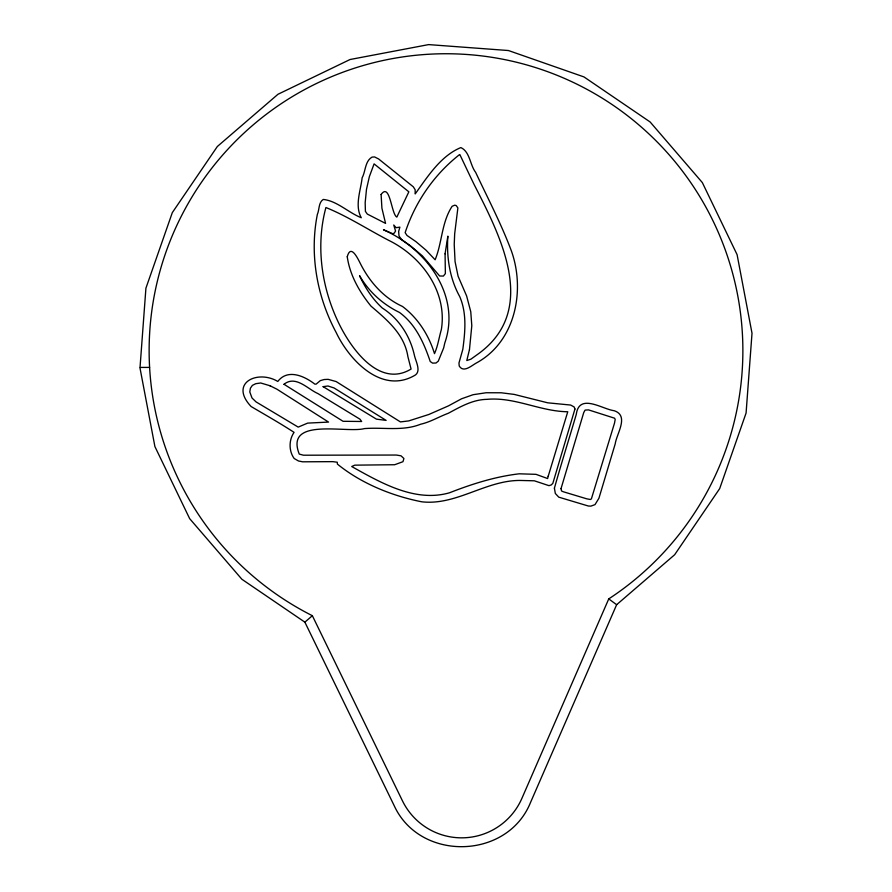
<?xml version="1.0" encoding="UTF-8"?>
<svg xmlns="http://www.w3.org/2000/svg" width="892" height="892" viewBox="0 0 892 892"><rect width="100%" height="100%" fill="white"/><g stroke="black" fill="none" stroke-linecap="round" stroke-linejoin="round"><path stroke-width="1.34" d="M548.19 476.295L567.758 411.747C540.162 411.468 514.795 396.762 486.932 399.348C472.671 399.605 460.428 406.797 448.275 413.286C438.964 416.72 430.435 422.027 420.611 424.235C402.682 431.416 383.192 427.09 364.415 428.595C346.464 433.445 284.548 416.809 299.255 454.095L303.47 455.21L396.338 455.043L401.021 455.823L403.92 458.51L402.972 461.688L394.677 464.732L354.771 465.156L351.704 466.516C380.94 482.84 415.081 502.664 449.468 492.797C471.946 483.999 495.205 476.596 519.255 473.808L535.992 474.332L547.632 478.547L548.201 476.116M608.745 598.9L521.932 798.295A65.785 65.785 0 0 1 402.448 800.826L312.356 615.703A296.869 296.869 0 0 1 208.148 172.97A296.869 296.869 0 0 1 662.254 147.225A296.869 296.869 0 0 1 608.745 598.9L616.64 604.709L530.506 802.521C507.314 859.966 419.664 861.828 394.063 805.409L304.874 622.159L241.888 579.265L189.661 518.642L154.907 446.569L139.988 367.961M304.874 622.159L312.356 615.703M616.64 604.709L674.653 554.735L719.688 488.593L746.08 413.063L752.012 333.262L737.093 254.655L702.338 182.581L650.112 121.959L583.981 76.924L508.451 50.532L428.651 44.6L350.043 59.519L277.969 94.273L217.347 146.5L172.312 212.63L145.92 288.172L140.033 367.415L149.6 367.415M269.663 385.578L276.921 389.191L328.546 422.083L307.64 423.109L298.207 427.112L256.06 401.902L252.023 397.999L249.782 391.945L250.418 388.187L252.391 385.366L255.759 383.694L260.72 382.98L270.521 385.901M469.482 349.508L466.795 360.546L470.909 359.175L478.859 353.466C538.835 309.357 500.423 236.079 474.131 184.555C469.337 174.631 464.643 164.652 459.904 154.695C459.592 154.238 459.09 155.119 458.722 155.241C433.69 175.178 415.103 202.294 405.146 232.667L407.031 235.488L415.94 241.643L426.075 250.217L435.129 259.773C442.242 242.479 441.507 222.498 452.121 206.286L454.753 205.171L456.225 205.584L457.875 207.925L454.675 233.771L454.229 244.531L455.076 261.668L458.087 276.219L466.616 295.943L470.764 311.721L471.801 325.703L469.482 349.508M445.075 253.83L445.364 273.599L443.413 276.074L439.633 275.996L422.384 255.881L410.766 246.069L401.857 239.859L399.036 236.068L398.635 231.496L399.884 227.125L396.115 227.694L393.74 224.996L395.546 231.028L394.275 233.102L392.781 233.737L383.482 229.779C426.064 248.511 461.365 295.207 444.785 343.007L443.658 347.958L438.295 361.137L436.021 363.011L432.587 363.122L430.234 361.516C424.012 343.13 415.739 324.353 399.482 312.456C382.869 304.373 368.864 291.807 359.554 275.695C365.151 287.681 372.443 299.065 382.289 308.019C398.925 318.667 409.997 335.827 414.323 354.971C415.639 361.461 422.117 372.12 413.944 375.833C381.252 394.008 349.263 360.067 336.217 332.605C316.961 296.768 309.379 254.443 317.362 214.37C319.492 209.631 318.388 202.584 323.25 199.44C336.908 200.823 348.404 212.642 361.282 217.737C354.525 205.617 360.691 190.576 362.141 177.787C365.698 171.331 364.917 161.062 372.087 157.092L374.595 156.947L378.632 158.977L413.319 186.829L415.148 189.695L415.193 193.921C427.603 176.672 440.815 155.754 460.852 147.581C470.006 151.74 469.939 164.964 475.637 172.346C487.913 198.459 501.349 224.093 511.473 251.154C525.366 290.524 515.498 341.134 477.086 362.598C472.169 364.995 463.673 373.514 459.224 365.999L458.967 363.022L462.803 349.385C465.156 331.98 466.962 313.393 459.759 296.657C449.579 278.259 446.457 256.929 447.862 236.135L445.075 253.83M381.107 194.478L381.91 208.182L385.567 223.401L367.303 214.069L365.408 211.371L365.174 202.651L366.489 189.338L369.355 176.661L374.094 163.883L408.848 191.825L396.828 217.102C391.209 214.069 390.094 181.979 381.107 194.478M554.411 488.158L555.326 493.466L558.76 497.156L588.352 506.02L590.883 506.121L595.009 504.627L598.922 498.26L615.235 443.792C616.595 433.713 629.484 415.705 614.142 410.699C602.568 409.317 579.187 392.67 576.299 414.289C569.063 438.909 561.336 463.494 554.411 488.158M561.023 488.649L561.536 490.968L563.231 491.737L586.802 498.84L590.337 499.487L591.385 498.907L614.499 423.165L615.19 419.496L614.621 418.214L588.486 409.874L585.074 410.108L583.725 412.606L561.023 488.649M347.256 256.751C349.831 275.126 359.42 291.874 370.972 306.112C387.072 319.927 404.455 334.21 407.9 356.677L411.078 369.054C379.936 387.953 352.407 350.199 340.03 325.747C321.867 289.655 315.266 246.85 325.915 207.513C347.824 216.399 367.872 229.545 388.867 240.427C421.682 256.528 447.505 291.706 441.362 329.494C439.02 337.544 437.905 345.929 434.493 353.633C428.851 335.214 417.935 318.043 402.459 306.435C383.471 297.794 369.344 281.593 360.112 263.062C357.603 258.123 350.69 243.65 347.256 256.751M574.95 408.993L552.828 483.364L551.189 484.98L548.937 485.649L534.341 480.799L519.668 480.442C485.46 480.509 456.035 505.731 421.793 501.806C391.789 495.896 361.104 483.375 337.388 464.085L337.276 462.234L332.794 461.643L302.622 461.811L298.486 460.986L294.17 458.499C288.696 450.984 288.796 439.979 294.059 432.364C293.078 431.706 292.085 431.059 291.082 430.435C277.992 422.05 264.467 414.39 251.087 406.507C228.787 382.913 257.688 369.411 277.791 381.453C287.726 368.396 304.518 376.145 314.82 384.118L316.114 384.14L320.306 380.628L324.119 379.535L328.156 379.345L336.15 381.564L400.419 421.916L408.726 420.913L428.874 414.468L448.431 405.882L461.543 398.791L473.083 394.71L486.14 392.748L501.215 392.781L514.171 394.398L547.71 402.816L570.646 405.046L574.158 406.964L574.95 408.993M323.127 386.649L376.435 419.14L386.125 420.4L334.121 387.998L327.988 385.991L323.127 386.649M284.002 384.285L343.052 421.292L361.684 421.492L359.922 419.162L317.965 393.595C307.606 389.068 295.709 374.896 284.002 384.285"/></g></svg>
